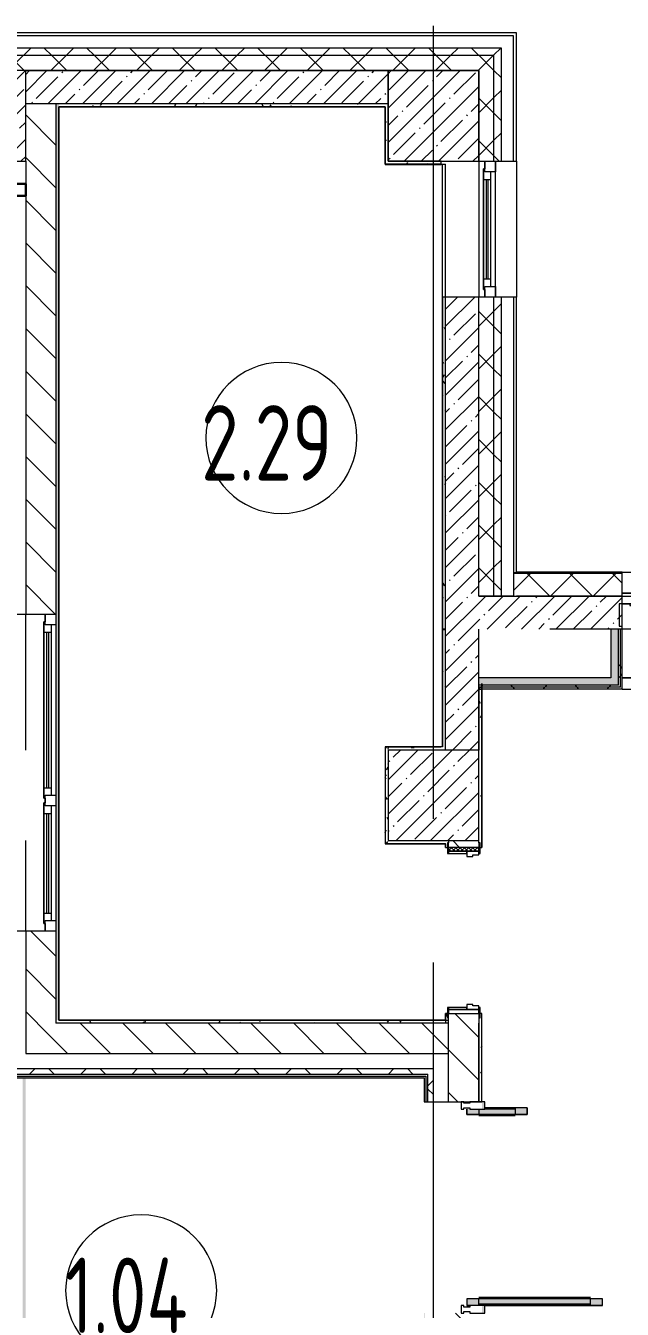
# Model space of a CAD drawing. Header units: millimetres. Extents: x -625 to 415037, y -3642 to 102118.
# Drawn here: x 179382 to 183332, y 18894 to 27397 of the extents above; entities that cross this region are included whole.
import ezdxf

# ---------------------------------------------------------------- set-up
doc = ezdxf.new("R2010")
doc.units = ezdxf.units.MM
doc.linetypes.add('Осевая', pattern=[6350, 1270, -952.5, 3175, -952.5])
for name, color, linetype, lineweight in [('A-AREA-IDEN', 7, 'Continuous', 9), ('A-DETL-GENF', 7, 'Continuous', 9), ('A-DOOR-FRAM-2', 7, 'Continuous', 5), ('A-GLAZ', 7, 'Continuous', 9), ('A-GLAZ-1', 7, 'Continuous', 5), ('A-GLAZ-CWMG', 7, 'Continuous', 9), ('A-GLAZ-CWMG-1', 7, 'Continuous', 20), ('A-WALL', 7, 'Continuous', 5), ('A-WALL-2', 7, 'Continuous', 30), ('I-WALL', 7, 'Continuous', 5), ('S-COLS', 7, 'Continuous', 9), ('S-COLS-1', 7, 'Continuous', 5), ('Оси', 7, 'Continuous', 9), ('Оси-2', 7, 'Осевая', 9)]:
    doc.layers.add(name, color=color, linetype=linetype, lineweight=lineweight)
for name, color, linetype, lineweight, true_color, transparency in [('A-AREA-PATT-1', 7, 'Continuous', 5, 0xa5bae0, 1), ('A-AREA-PATT-2', 7, 'Continuous', 5, 0xcde0ef, 1), ('A-FLOR-PATT-1', 7, 'Continuous', 9, 0xeef6ff, 0.5)]:
    doc.layers.add(name, color=color, linetype=linetype, lineweight=lineweight, true_color=true_color, transparency=transparency)
for name, color, linetype, lineweight, true_color in [('A-DOOR-1', 7, 'Continuous', 5, 0xc0c0c0), ('A-DOOR-FRAM-1', 7, 'Continuous', 5, 0xc0c0c0), ('A-WALL-1', 9, 'Continuous', 5, 0x808080), ('A-WALL-FNSH-1', 9, 'Continuous', 5, 0x808080)]:
    doc.layers.add(name, color=color, linetype=linetype, lineweight=lineweight, true_color=true_color)
doc.layers.get('A-DOOR-1').off()
doc.styles.add('СПДС', font='ГОСТ тип А.ttf', dxfattribs={"width": 0.9})
pattern_1 = [(45, (148772.12, -0.94), (-141.42136, 141.42136), []), (135, (148772.12, -0.94), (-141.42136, -141.42136), [])]
pattern_2 = [(45, (148772.12, -0.94), (-114.04925, 114.04925), []), (45, (148886.17, -0.94), (-114.04925, 114.04925), [201.612, -40.322, 6.706, -33.617])]
pattern_3 = [(135, (148772.12, -0.94), (-141.4214, -141.4214), [])]
pattern_4 = [(0, (148772.123, -0.94), (243.84, 60.96), [20.117, -162.763, 20.117, -162.763, -975.36]), (0, (148772.123, -0.94), (243.84, 60.96), [-365.76, 20.117, -345.643, 20.117, -162.763, -426.72]), (0, (148772.123, -0.94), (243.84, 60.96), [-914.4, 20.117, -101.803, 20.117, -284.683]), (120, (148863.563, 29.54), (-174.71291, 180.691634), [20.117, -162.763, 20.117, -162.763, -975.36]), (120, (148863.563, 29.54), (-174.71291, 180.691634), [-365.76, 20.117, -345.643, 20.117, -162.763, -426.72]), (120, (148863.563, 29.54), (-174.71291, 180.691634), [-914.4, 20.117, -101.803, 20.117, -284.683]), (240, (148894.043, 151.46), (-69.12709, -241.651634), [20.117, -162.763, 20.117, -162.763, -975.36]), (240, (148894.043, 151.46), (-69.12709, -241.651634), [-365.76, 20.117, -345.643, 20.117, -162.763, -426.72]), (240, (148894.043, 151.46), (-69.12709, -241.651634), [-914.4, 20.117, -101.803, 20.117, -284.683])]
pattern_5 = [(135, (148772.12, -0.94), (-169.7056, -169.7056), []), (225, (148772.12, -0.94), (169.7056, -169.7056), [])]
pattern_6 = [(45, (148772.12, -0.94), (-212.132, 212.132), []), (135, (148772.12, -0.94), (-212.132, -212.132), [])]

# ---------------------------------------------------------------- blocks, each defined once
blk = doc.blocks.new('BSC_Колонна _Прямоугольная - 600х600-V331-Объем проектирования 2 этажа')
at = {"layer": 'S-COLS-1'}
h = blk.add_hatch(dxfattribs=at)
h.set_pattern_fill('FP_80', color=256, style=0, pattern_type=2)
h.set_pattern_definition([(45, (-30310, -26800), (-114.04925, 114.04925), []), (45, (-30195.95, -26800), (-114.04925, 114.04925), [201.613, -40.323, 6.706, -33.617])])
h.paths.add_polyline_path([(156.9, -300), (300, -300), (300, 300), (-300, 300), (-300, -300), (150, -300)])
for p, q in [((300, 300), (-300, 300)), ((-300, 300), (-300, -300)), ((300, -300), (300, 300)), ((-300, -300), (300, -300))]:
    blk.add_line(p, q, dxfattribs=at)
blk = doc.blocks.new('120_Окно_СКБ_2Ст - 120_Окно_СКБ_2Ст 3100х2500 _мал_створка слева_ 2-V362-Объем проектирования 2 этажа')
at = {"layer": 'A-GLAZ'}
for p, q in [((-1550, -127), (-1550, -57)), ((-1550, -57), (-1480, -57)), ((-1480, -57), (-1480, -127)), ((650, -127), (650, -57)), ((650, -57), (720, -57)), ((720, -57), (720, -127)), ((1480, -127), (1480, -57)), ((1480, -57), (1550, -57)), ((1550, -57), (1550, -127)), ((-1480, -127), (-1550, -127)), ((-1480, -127), (-1500, -127)), ((-1500, -127), (-1500, -137)), ((-1500, -137), (670, -137)), ((670, -137), (-1500, -137)), ((650, -87), (-1480, -87)), ((-1480, -87), (-1480, -127)), ((-1430, -137), (-1430, -87)), ((600, -137), (600, -87)), ((650, -127), (650, -87)), ((720, -127), (650, -127)), ((670, -127), (650, -127)), ((670, -137), (670, -127)), ((720, -127), (700, -127)), ((700, -127), (700, -137)), ((700, -137), (1500, -137)), ((1500, -137), (700, -137)), ((1480, -87), (720, -87)), ((720, -87), (720, -127)), ((770, -137), (770, -87)), ((1430, -137), (1430, -87)), ((1480, -127), (1480, -87)), ((1550, -127), (1480, -127)), ((1500, -127), (1480, -127)), ((1500, -137), (1500, -127))]:
    blk.add_line(p, q, dxfattribs=at)
at = {"layer": 'A-GLAZ-1'}
for p, q in [((1550, -57), (-1550, -57)), ((-1549.8, -127), (-1500, -127)), ((-1430, -107), (600, -107)), ((600, -117), (-1430, -117)), ((670, -127), (700, -127)), ((770, -107), (1430, -107)), ((1430, -117), (770, -117)), ((1500, -127), (1530, -127))]:
    blk.add_line(p, q, dxfattribs=at)
blk = doc.blocks.new('120_Окно_СКБ_1Ст - 120_Окно_СКБ_1Ст 900х2500_h_-V363-Объем проектирования 2 этажа')
at = {"layer": 'A-GLAZ'}
for p, q in [((-450, -75), (-450, -5)), ((-450, -5), (-380, -5)), ((-380, -75), (-450, -75)), ((-380, -75), (-400, -75)), ((-400, -75), (-400, -85)), ((-400, -85), (400, -85)), ((400, -85), (-400, -85)), ((-380, -5), (-380, -75)), ((380, -35), (-380, -35)), ((-380, -35), (-380, -75)), ((-330, -85), (-330, -35)), ((330, -85), (330, -35)), ((380, -75), (380, -5)), ((380, -5), (450, -5)), ((380, -75), (380, -35)), ((450, -75), (380, -75)), ((400, -75), (380, -75)), ((400, -85), (400, -75)), ((450, -5), (450, -75))]:
    blk.add_line(p, q, dxfattribs=at)
at = {"layer": 'A-GLAZ-1'}
for p, q in [((450, -5), (-450, -5)), ((-450, -75), (-400, -75)), ((-330, -55), (330, -55)), ((330, -65), (-330, -65)), ((400, -75), (450, -75))]:
    blk.add_line(p, q, dxfattribs=at)
blk = doc.blocks.new('120_Окно_СКБ_2Ст - 120_Окно_СКБ_2Ст 2100х1800 _мал створка справа_-24235684-Объем проектирования 2 этажа')
at = {"layer": 'A-GLAZ'}
for p, q in [((-1050, 30), (-1050, 100)), ((-1050, 100), (-980, 100)), ((-980, 100), (-980, 30)), ((150, 30), (150, 100)), ((150, 100), (220, 100)), ((220, 100), (220, 30)), ((980, 30), (980, 100)), ((980, 100), (1050, 100)), ((1050, 100), (1050, 30)), ((-980, 30), (-1050, 30)), ((-980, 30), (-1000, 30)), ((-1000, 30), (-1000, 20)), ((-1000, 20), (170, 20)), ((170, 20), (-1000, 20)), ((150, 70), (-980, 70)), ((-980, 70), (-980, 30)), ((-930, 20), (-930, 70)), ((100, 20), (100, 70)), ((150, 30), (150, 70)), ((220, 30), (150, 30)), ((170, 30), (150, 30)), ((170, 20), (170, 30)), ((220, 30), (200, 30)), ((200, 30), (200, 20)), ((200, 20), (1000, 20)), ((1000, 20), (200, 20)), ((980, 70), (220, 70)), ((220, 70), (220, 30)), ((270, 20), (270, 70)), ((930, 20), (930, 70)), ((980, 30), (980, 70)), ((1050, 30), (980, 30)), ((1000, 30), (980, 30)), ((1000, 20), (1000, 30))]:
    blk.add_line(p, q, dxfattribs=at)
at = {"layer": 'A-GLAZ-1'}
for p, q in [((-1050, 30), (-1000, 30)), ((-930, 50), (100, 50)), ((100, 40), (-930, 40)), ((170, 30), (200, 30)), ((270, 50), (930, 50)), ((930, 40), (270, 40)), ((1000, 30), (1050, 30))]:
    blk.add_line(p, q, dxfattribs=at)
blk = doc.blocks.new('BSC_Колонна _Прямоугольная - 600х600-V373-Объем проектирования 2 этажа')
at = {"layer": 'S-COLS-1'}
h = blk.add_hatch(dxfattribs=at)
h.set_pattern_fill('FP_125', color=256, style=0, pattern_type=2)
h.set_pattern_definition([(45, (-33310, -22300), (-114.04925, 114.04925), []), (45, (-33195.95, -22300), (-114.04925, 114.04925), [201.613, -40.323, 6.706, -33.617])])
h.paths.add_polyline_path([(100, -300), (300, -300), (300, 300), (-300, 300), (-300, -300)])
for p, q in [((300, 300), (-300, 300)), ((-300, 300), (-300, -300)), ((300, -300), (300, 300)), ((-300, -300), (300, -300))]:
    blk.add_line(p, q, dxfattribs=at)
blk = doc.blocks.new('110_Дверь_СКБ_1Ст_Внутренняя1 - Д-4б _огнестойкая EI 30_-32701367-Объем проектирования 2 этажа')
at = {"layer": 'A-DOOR-FRAM-2'}
h = blk.add_hatch(dxfattribs=at)
h.set_pattern_fill('FP_76', color=256, style=0, pattern_type=2)
h.set_pattern_definition([(45, (-371.384, 164.685), (-14.1421, 14.1421), []), (135, (-371.384, 164.685), (-14.1421, -14.1421), [])])
h.paths.add_polyline_path([(-512.5, -35.3), (-512.5, 100), (-537.5, 100), (-537.5, -100), (-512.5, -100)])
at = {"layer": 'A-DOOR-FRAM-1'}
for p, q in [((-497.5, 108), (-567.5, 108)), ((-567.5, 108), (-567.5, 100)), ((-567.5, 100), (-497.5, 100)), ((-512.5, 100), (-537.5, 100)), ((-537.5, 100), (-537.5, -100)), ((-487.5, 100), (-512.5, 100)), ((-512.5, 100), (-512.5, 20)), ((-512.5, -100), (-512.5, 100)), ((-497.5, 100), (-512.5, 100)), ((-512.5, 100), (-512.5, 99)), ((-512.5, 99), (-497.5, 99)), ((-497.5, 100), (-497.5, 108)), ((-497.5, 99), (-497.5, 100)), ((-487.5, 60), (-487.5, 100)), ((512.5, 100), (512.5, 60)), ((537.5, 100), (512.5, 100)), ((592.5, 108), (522.5, 108)), ((522.5, 108), (522.5, 100)), ((537.5, 100), (522.5, 100)), ((522.5, 100), (522.5, 99)), ((522.5, 100), (592.5, 100)), ((522.5, 99), (537.5, 99)), ((537.5, 20), (537.5, 100)), ((562.5, 100), (537.5, 100)), ((537.5, 100), (537.5, -100)), ((537.5, 99), (537.5, 100)), ((562.5, -100), (562.5, 100)), ((592.5, 100), (592.5, 108)), ((-512.5, 20), (-477.5, 20)), ((-497.5, 20), (-512.5, 20)), ((-512.5, 20), (-512.5, -100)), ((-497.5, -100), (-497.5, 20)), ((-477.5, 60), (-487.5, 60)), ((-477.5, 20), (-477.5, 60)), ((512.5, 60), (502.5, 60)), ((502.5, 60), (502.5, 20)), ((502.5, 20), (537.5, 20)), ((537.5, 20), (522.5, 20)), ((522.5, 20), (522.5, -100)), ((537.5, -100), (537.5, 20)), ((-497.5, -100), (-567.5, -100)), ((-567.5, -100), (-567.5, -108)), ((-567.5, -108), (-497.5, -108)), ((-537.5, -100), (-512.5, -100)), ((-512.5, -100), (-497.5, -100)), ((-497.5, -108), (-497.5, -100)), ((522.5, -100), (537.5, -100)), ((592.5, -100), (522.5, -100)), ((522.5, -100), (522.5, -108)), ((522.5, -108), (592.5, -108)), ((537.5, -100), (562.5, -100)), ((592.5, -108), (592.5, -100))]:
    blk.add_line(p, q, dxfattribs=at)
blk = doc.blocks.new('Прямоугольный импост - Импост структурный с накладкой - 160мм Темный-V505-Объем проектирования 2 этажа')
at = {"layer": 'A-GLAZ-CWMG-1'}
for p, q in [((-50, 40), (-50, 140)), ((-50, 140), (0, 140)), ((0, 140), (0, 40)), ((-40, 40), (-50, 40)), ((-50, -17), (-50, 0)), ((-50, 0), (-40, 0)), ((-40, 0), (-40, 40)), ((-10, 40), (-10, 0)), ((0, 40), (-10, 40)), ((-10, 0), (0, 0)), ((0, 0), (0, -17)), ((0, -17), (-50, -17))]:
    blk.add_line(p, q, dxfattribs=at)
blk = doc.blocks.new('Дверь_Витражная_остекление_ - Д-39_л_ Актовый-V506-Объем проектирования 2 этажа')
at = {"layer": 'A-DETL-GENF'}
for p, q in [((650, 920), (605, 920)), ((605, 920), (605, 20)), ((650, 920), (605, 920)), ((605, 920), (605, 20)), ((650, 920), (650, 140)), ((650, 140), (650, 920)), ((596, 840), (596, 100)), ((650, 840), (605, 840)), ((640, 840), (640, 100)), ((-660, 420), (-615, 420)), ((-660, 420), (-660, 140)), ((-615, 420), (-660, 420)), ((-660, 420), (-660, 140)), ((-615, 420), (-615, 20)), ((-615, 20), (-615, 420)), ((-660, 340), (-615, 340)), ((-650, 340), (-650, 140)), ((-606, 340), (-606, 100)), ((-650, 100), (-615, 100)), ((650, 100), (605, 100)), ((-615, 20), (-650, 20)), ((-650, 20), (-615, 20)), ((605, 20), (650, 20)), ((605, 20), (650, 20)), ((650, 40), (650, 20)), ((650, 20), (650, 40))]:
    blk.add_line(p, q, dxfattribs=at)
blk = doc.blocks.new('Прямоугольный импост - Импост структурный с накладкой - 160мм Темный-V507-Объем проектирования 2 этажа')
at = {"layer": 'A-GLAZ-CWMG-1'}
for p, q in [((0, 140), (-50, 140)), ((-50, 140), (-50, 40)), ((0, 40), (0, 140)), ((-50, 40), (-40, 40)), ((-40, 0), (-50, 0)), ((-50, 0), (-50, -17)), ((-40, 40), (-40, 0)), ((-10, 0), (-10, 40)), ((-10, 40), (0, 40)), ((0, 0), (-10, 0)), ((0, -17), (0, 0)), ((-50, -17), (0, -17))]:
    blk.add_line(p, q, dxfattribs=at)
blk = doc.blocks.new('Стены наклон_ амфитеатр1 - Стены наклон_ амфитеатр-33007412-Объем проектирования 2 этажа')
at = {"layer": 'A-WALL-2'}
for p, q in [((30610, 26351.1), (21879, 26351.1)), ((30610, 26270.4), (30610, 26351.1)), ((21879, 26270.4), (30610, 26270.4))]:
    blk.add_line(p, q, dxfattribs=at)
blk = doc.blocks.new('Зашивка приборов отопления22 - Зашивка приборов отопления-33321747-Объем проектирования 2 этажа')
at = {"layer": 'A-WALL'}
for p, q in [((37267.8, 26888.4), (34187.8, 26888.4)), ((34187.8, 26567.4), (37267.8, 26567.4)), ((37267.8, 26567.4), (34187.8, 26567.4)), ((34187.8, 26492.4), (37267.8, 26492.4))]:
    blk.add_line(p, q, dxfattribs=at)
blk = doc.blocks.new('Марка_Помещения - Номер-25198446-Объем проектирования 2 этажа')
at = {"layer": 'A-AREA-IDEN'}
for start, end in [(360, 180), (180, 360)]:
    blk.add_arc((0, 0), 2.5, start, end, dxfattribs=at)

msp = doc.modelspace()

# ---------------------------------------------------------------- hatches: boundary and pattern name
at = {"layer": 'A-AREA-PATT-1'}
h = msp.add_hatch(color=256, dxfattribs=at)
h.paths.add_polyline_path([(181756.6, 14004.6), (181756.6, 18474.6), (182026.6, 18474.6), (182026.6, 18869.1), (182021.1, 18869.1), (182021.1, 18480.1), (181751.1, 18478.1), (181751.1, 14010.1), (181472.1, 14010.1), (181472.1, 14004.6), (181754.2, 14004.6)])
h.paths.add_polyline_path([(179942.6, 14004.6), (180072.1, 14004.6), (180072.1, 14010.1), (179813.1, 14010.1), (179813.1, 15429.9), (179382.1, 15429.9), (179382.1, 17849.1), (179362.1, 17849.1), (179362.1, 15429.9), (177332.1, 15429.9), (177332.1, 15379.7), (179782.1, 15379.7), (179782.1, 15354.6), (179807.6, 15354.5), (179807.6, 14004.6), (179813.1, 14004.6)])
h.paths.add_polyline_path([(179362.1, 18449.1), (179382.1, 18449.1), (179382.1, 20428.1), (182021.1, 20428.1), (182021.1, 20269.1), (182026.6, 20269.1), (182026.6, 20433.6), (179226.6, 20433.6), (179226.6, 21999.1), (179221.1, 21999.1), (179221.1, 20428.1), (179362.1, 20428.1), (179362.1, 18474.6)])
h.paths.add_polyline_path([(179226.6, 22599.1), (179226.6, 26344.6), (177332.1, 26344.6), (177332.1, 26269.4), (179221.1, 26269.4), (179221.1, 22599.1)])
at = {"layer": 'A-AREA-PATT-2'}
h = msp.add_hatch(color=256, dxfattribs=at)
h.paths.add_polyline_path([(187288.1, 7919.6), (187291.6, 7920.1), (187289.5, 7930.1), (187281.6, 7930.1), (187281.6, 7919.6)])
h.paths.add_polyline_path([(169022.1, 7919.6), (169022.1, 8529.5), (168992.1, 8529.5), (168992.1, 7919.6), (169017.1, 7919.6)])
h.paths.add_polyline_path([(187291.1, 7989.1), (187291.6, 7990.2), (187291.6, 8079.1), (187288.1, 8079.1), (187288.1, 8029.1), (187291.1, 8029.1), (187291.1, 7999.1)])
h.paths.add_polyline_path([(187288.1, 10064.1), (187291.6, 10064.1), (187291.1, 10114.1), (187288.1, 10114.1)])
h.paths.add_polyline_path([(169022.1, 10274.5), (169022.1, 10879.1), (169002.6, 10877.1), (169002.6, 10274.5)])
h.paths.add_polyline_path([(187266.6, 10668.1), (187286.6, 10668.1), (187286.6, 10678.6), (187266.6, 10678.6)])
h.paths.add_polyline_path([(181432.1, 13739.1), (181472.1, 13739.1), (181470.2, 13758.6), (181422.1, 13758.6), (181422.1, 13739.1)])
h.paths.add_polyline_path([(180072.1, 13739.1), (180122.1, 13739.1), (180120.2, 13758.6), (180072.1, 13758.6)])
h.paths.add_polyline_path([(182422.1, 18869.1), (182422.1, 18919.1), (182402.6, 18917.1), (182402.6, 18869.1)])
h.paths.add_polyline_path([(182402.6, 20219.1), (182422.1, 20219.1), (182422.1, 20269.1), (182402.6, 20267.1), (182402.6, 20221)])
at = {"layer": 'A-FLOR-PATT-1'}
h = msp.add_hatch(color=256, dxfattribs=at)
h.paths.add_polyline_path([(162402, 7899.1), (162442, 7899.1), (162442, 8729.1), (162402, 8729.1), (162402, 7902.8)])
h.paths.add_polyline_path([(173072.1, 7899.1), (173072.1, 8229.1), (173032.1, 8229.1), (173032.1, 7899.1)])
h.paths.add_polyline_path([(163662, 7899.1), (163702, 7899.1), (163702, 8229.1), (163662, 8229.1), (163662, 7919.1)])
h.paths.add_polyline_path([(171772.1, 7899.1), (171812.1, 7899.1), (171812.1, 8729.1), (171772.1, 8729.1), (171772.1, 7919.1)])
h.paths.add_polyline_path([(154167.1, 7914.1), (154167.1, 8314.1), (154127.1, 8314.1), (154127.1, 7914.1)])
h.paths.add_polyline_path([(152912.1, 7914.1), (152912.1, 8809.1), (152872.1, 8809.1), (152872.1, 7914.1), (152902.1, 7914.1)])
h.paths.add_polyline_path([(187288.1, 8029.1), (187288.1, 8074.1), (186295.6, 8074.1), (186295.6, 8029.1), (187286.6, 8029.1)])
h.paths.add_polyline_path([(168782.1, 8519.5), (168862.1, 8519.5), (168862.1, 8564.5), (168022.1, 8564.5), (168022.1, 8519.5), (168398, 8519.5)])
h.paths.add_polyline_path([(186895.7, 10019.1), (187288.1, 10019.1), (187288.1, 10064.1), (186295.6, 10064.1), (186295.6, 10019.1), (186762.1, 10019.1)])
h.paths.add_polyline_path([(168037.1, 10189.5), (168862.1, 10189.5), (168862.1, 10234.5), (168037.1, 10234.5)])
h.paths.add_polyline_path([(180167.1, 12959.1), (180167.1, 13779.1), (180122.1, 13779.1), (180122.1, 12959.1)])
h.paths.add_polyline_path([(181432.1, 13459.1), (181432.1, 13739.1), (181422.1, 13739.1), (181422.1, 13779.1), (181387.1, 13779.1), (181387.1, 13459.1), (181422.1, 13459.1)])
h.paths.add_polyline_path([(182804.8, 18919.1), (183202.1, 18919.1), (183202.1, 18964.1), (182382.1, 18964.1), (182382.1, 18919.1), (182422.1, 18919.1)])
h.paths.add_polyline_path([(182570.3, 20184.1), (182702.1, 20184.1), (182702.1, 20229.1), (182422.1, 20229.1), (182422.1, 20219.1), (182382.1, 20219.1), (182382.1, 20184.1), (182435.2, 20184.1)])
h = msp.add_hatch(color=256, dxfattribs=at)
h.paths.add_polyline_path([(181387.1, 13779.1), (181422.1, 13779.1), (181422.1, 13839.1), (181432.1, 13839.1), (181432.1, 13859.1), (181387.1, 13859.1)])
h.paths.add_polyline_path([(180122.1, 13779.1), (180167.1, 13779.1), (180167.1, 13859.1), (180122.1, 13859.1), (180122.1, 13786.9)])
h.paths.add_polyline_path([(182382.1, 18919.1), (182382.1, 18964.1), (182302.1, 18964.1), (182302.1, 18919.1), (182349.3, 18919.1)])
h.paths.add_polyline_path([(182382.1, 20184.1), (182382.1, 20219.1), (182322.1, 20219.1), (182322.1, 20229.1), (182302.1, 20229.1), (182302.1, 20184.1), (182322.1, 20184.1)])
at = {"layer": 'A-WALL'}
h = msp.add_hatch(dxfattribs=at)
h.set_pattern_fill('FP_24', color=256, style=0, pattern_type=2)
h.set_pattern_definition(pattern_1)
h.paths.add_polyline_path([(168382.4, 27199.1), (182482.1, 27199.8), (182482.1, 27249.1), (168382.4, 27249.1)])
h.paths.add_polyline_path([(164807.4, 27199.1), (165682.4, 27199.1), (165682.4, 27249.1), (164782.4, 27249.1), (164782.4, 27199.1)])
h.paths.add_polyline_path([(162682.4, 27199.1), (163882.4, 27199.1), (163882.4, 27249.1), (162461.1, 27249.1), (162461.1, 27199.1), (162616.2, 27199.1)])
h.paths.add_polyline_path([(166582.4, 27199.1), (167482.4, 27199.1), (167482.4, 27249.1), (166582.4, 27249.1)])
h = msp.add_hatch(dxfattribs=at)
h.set_pattern_fill('FP_24', color=256, style=0, pattern_type=2)
h.set_pattern_definition(pattern_1)
h.paths.add_polyline_path([(182482.1, 23619.1), (182532.1, 23619.1), (182532.1, 25599.1), (182482.1, 25599.1), (182482.1, 23666.2)])
h.paths.add_polyline_path([(182492.1, 26499.1), (182532.1, 26499.1), (182532.1, 27249.1), (182482.1, 27249.1), (182482.1, 26499.1)])
h = msp.add_hatch(dxfattribs=at)
h.set_pattern_fill('FP_24', color=256, style=0, pattern_type=2)
h.set_pattern_definition(pattern_1)
h.paths.add_polyline_path([(177882.1, 27099.1), (182382.1, 27099.1), (182382.1, 27199.1), (168382.4, 27199.1), (168382.4, 27099.1), (177070.8, 27099.1)])
h.paths.add_polyline_path([(166582.4, 27099.1), (167482.4, 27099.1), (167482.4, 27199.1), (166582.4, 27199.1)])
h.paths.add_polyline_path([(164782.4, 27099.1), (165682.4, 27099.1), (165682.4, 27199.1), (164782.4, 27199.1)])
h.paths.add_polyline_path([(163882.4, 27099.1), (163882.4, 27199.1), (162461.1, 27199.1), (162461.1, 27099.1), (163532.1, 27099.1)])
h = msp.add_hatch(dxfattribs=at)
h.set_pattern_fill('FP_24', color=256, style=0, pattern_type=2)
h.set_pattern_definition(pattern_1)
h.paths.add_polyline_path([(182382.1, 23619.1), (182482.1, 23619.1), (182482.1, 25599.1), (182382.1, 25599.1), (182382.1, 23668.5)])
h.paths.add_polyline_path([(182482.1, 26499.1), (182482.1, 27199.1), (182382.1, 27199.1), (182382.1, 26499.1)])
h = msp.add_hatch(dxfattribs=at)
h.set_pattern_fill('FP_24', color=256, style=0, pattern_type=2)
h.set_pattern_definition(pattern_1)
h.paths.add_polyline_path([(190932.1, 23619.1), (190932.1, 23769.1), (190490.1, 23769.1), (190490.1, 23619.1), (190832.1, 23619.1)])
h.paths.add_polyline_path([(182612.1, 23619.1), (183332.1, 23619.1), (183332.1, 23769.1), (182612.1, 23769.1), (182612.1, 23625.3)])
h.paths.add_polyline_path([(186432.1, 23619.1), (188574.1, 23619.1), (188574.1, 23769.1), (186432.1, 23769.1), (186432.1, 23637.1)])
at = {"layer": 'I-WALL'}
h = msp.add_hatch(dxfattribs=at)
h.set_pattern_fill('FP_1', color=256, style=0, pattern_type=2)
h.set_pattern_definition(pattern_2)
h.paths.add_polyline_path([(181407.3, 26879.1), (181782.1, 26879.1), (181782.1, 27099.1), (179382.1, 27099.1), (179382.1, 26879.1), (179961.8, 26879.1)])
h.paths.add_polyline_path([(171289, 26879.1), (174582.1, 26879.1), (174582.1, 27099.1), (171282.1, 27099.1), (171282.1, 26879.1)])
h.paths.add_polyline_path([(175182.1, 26879.1), (178782.1, 26879.1), (178782.1, 27099.1), (175182.1, 27099.1), (175182.1, 26993.1)])
h = msp.add_hatch(dxfattribs=at)
h.set_pattern_fill('FP_23', color=256, style=0, pattern_type=2)
h.set_pattern_definition(pattern_3)
h.paths.add_polyline_path([(179382.1, 20789.1), (179582.1, 20789.1), (179582.1, 21399.1), (179382.1, 21399.1), (179382.1, 21104.6)])
h.paths.add_polyline_path([(179582.1, 23499.1), (179582.1, 26879.1), (179382.1, 26879.1), (179382.1, 23499.1)])
h = msp.add_hatch(dxfattribs=at)
h.set_pattern_fill('FP_191', color=256, style=0, pattern_type=2)
h.set_pattern_definition(pattern_4)
h.paths.add_polyline_path([(179582.1, 20809.1), (179602.1, 20811.1), (179602.1, 26879.1), (179582.1, 26879.1), (179582.1, 20810.1)])
h = msp.add_hatch(dxfattribs=at)
h.set_pattern_fill('FP_191', color=256, style=0, pattern_type=2)
h.set_pattern_definition(pattern_4)
h.paths.add_polyline_path([(181762.1, 26859.1), (181782.1, 26859.1), (181782.1, 26879.1), (179602.2, 26877.7), (179603.1, 26859.1), (181407.3, 26859.1)])
h = msp.add_hatch(dxfattribs=at)
h.set_pattern_fill('FP_191', color=256, style=0, pattern_type=2)
h.set_pattern_definition(pattern_4)
h.paths.add_polyline_path([(181768.6, 26479.1), (181782.1, 26479.1), (181782.1, 26859.1), (181762.1, 26858.1), (181762.1, 26479.1)])
h = msp.add_hatch(dxfattribs=at)
h.set_pattern_fill('FP_191', color=256, style=0, pattern_type=2)
h.set_pattern_definition(pattern_4)
h.paths.add_polyline_path([(182132.1, 26479.1), (182130, 26499.1), (181782.1, 26499.1), (181782.1, 26479.1), (182130, 26479.1)])
h = msp.add_hatch(dxfattribs=at)
h.set_pattern_fill('FP_191', color=256, style=0, pattern_type=2)
h.set_pattern_definition(pattern_4)
h.paths.add_polyline_path([(182162.1, 22619.1), (182162.1, 25599.1), (182142.1, 25599.1), (182142.1, 22619.1)])
h = msp.add_hatch(dxfattribs=at)
h.set_pattern_fill('FP_1', color=256, style=0, pattern_type=2)
h.set_pattern_definition(pattern_2)
h.paths.add_polyline_path([(182182.1, 22599.1), (182382.1, 22599.1), (182382.1, 25599.1), (182162.1, 25599.1), (182162.1, 22599.1)])
h = msp.add_hatch(dxfattribs=at)
h.set_pattern_fill('FP_1', color=256, style=0, pattern_type=2)
h.set_pattern_definition(pattern_2)
h.paths.add_polyline_path([(183332.1, 23399.1), (183332.1, 23619.1), (182382.1, 23619.1), (182382.1, 23399.1), (182852.7, 23399.1)])
h.paths.add_polyline_path([(187262.1, 23399.1), (187262.1, 23619.1), (186432.1, 23619.1), (186432.1, 23399.1), (187189.1, 23399.1)])
for points in [[(183304.7, 23078.1), (183307.1, 23078.1), (183307.1, 23399.1), (183257.1, 23399.1), (183257.1, 23078.1)], [(182891, 23028.1), (183307.1, 23028.1), (183307.1, 23078.1), (182382.1, 23078.1), (182382.1, 23028.1), (182852.7, 23028.1)]]:
    msp.add_hatch(color=256, dxfattribs=at).paths.add_polyline_path(points)
h = msp.add_hatch(dxfattribs=at)
h.set_pattern_fill('FP_192', color=256, style=0, pattern_type=2)
h.set_pattern_definition(pattern_6)
h.paths.add_polyline_path([(183319.6, 23028.1), (183319.6, 23399.1), (183307.1, 23399.1), (183307.1, 23028.1)])
h = msp.add_hatch(dxfattribs=at)
h.set_pattern_fill('FP_192', color=256, style=0, pattern_type=2)
h.set_pattern_definition(pattern_6)
h.paths.add_polyline_path([(183319.6, 23015.6), (183332.1, 23015.6), (183332.1, 23399.1), (183319.6, 23399.1), (183319.6, 23028.1)])
h = msp.add_hatch(dxfattribs=at)
h.set_pattern_fill('FP_192', color=256, style=0, pattern_type=2)
h.set_pattern_definition(pattern_6)
h.paths.add_polyline_path([(182914.9, 23015.6), (183319.6, 23015.6), (183319.6, 23028.1), (182382.1, 23028.1), (182382.1, 23015.6), (182852.7, 23015.6)])
h = msp.add_hatch(dxfattribs=at)
h.set_pattern_fill('FP_192', color=256, style=0, pattern_type=2)
h.set_pattern_definition(pattern_6)
h.paths.add_polyline_path([(182382.1, 23003.1), (183332.1, 23003.1), (183332.1, 23015.6), (182382.1, 23015.6)])
h = msp.add_hatch(dxfattribs=at)
h.set_pattern_fill('FP_191', color=256, style=0, pattern_type=2)
h.set_pattern_definition(pattern_4)
h.paths.add_polyline_path([(182382.1, 17849.1), (182402.1, 17849.1), (182392.1, 17859.1)])
h.paths.add_polyline_path([(182382.1, 17849.1), (182402.1, 17871.1), (182402.1, 18869.1), (182382.1, 18869.1), (182382.1, 17869.1)])
h.paths.add_polyline_path([(182382.1, 20269.1), (182402.1, 20269.1), (182402.1, 20854.1), (182390.1, 20854.1), (182390.1, 20824.1), (182382.1, 20824.1), (182382.1, 20369.1)])
h.paths.add_polyline_path([(182390.1, 21954.1), (182402.1, 21954.1), (182402.1, 23003.1), (182382.1, 23002.1), (182382.1, 21984.1), (182390.1, 21984.1)])
h = msp.add_hatch(dxfattribs=at)
h.set_pattern_fill('FP_191', color=256, style=0, pattern_type=2)
h.set_pattern_definition(pattern_4)
h.paths.add_polyline_path([(181782.1, 21999.1), (181782.1, 22619.1), (181762.1, 22619.1), (181762.1, 21999.1)])
h = msp.add_hatch(dxfattribs=at)
h.set_pattern_fill('FP_191', color=256, style=0, pattern_type=2)
h.set_pattern_definition(pattern_4)
h.paths.add_polyline_path([(182162.1, 22599.1), (182162.1, 22619.1), (182142.1, 22619.1), (182154.8, 22606.3)])
h.paths.add_polyline_path([(182162.1, 22599.1), (182141.1, 22619.1), (181782.1, 22619.1), (181782.1, 22599.1), (182150.7, 22599.1)])
h = msp.add_hatch(dxfattribs=at)
h.set_pattern_fill('FP_191', color=256, style=0, pattern_type=2)
h.set_pattern_definition(pattern_4)
h.paths.add_polyline_path([(181792, 21979.1), (182162.1, 21979.1), (182162.1, 21999.1), (181762.1, 21999.1), (181762.1, 21979.1), (181782.1, 21979.1)])
h = msp.add_hatch(dxfattribs=at)
h.set_pattern_fill('FP_191', color=256, style=0, pattern_type=2)
h.set_pattern_definition(pattern_4)
h.paths.add_polyline_path([(182182.1, 20789.1), (182172.1, 20799.1), (182182.1, 20809.1), (182182.1, 20824.1), (182174.1, 20824.1), (182174.1, 20854.1), (182162.1, 20854.1), (182162.1, 20808.1), (182171.9, 20798.8)])
h.paths.add_polyline_path([(182162.1, 21954.1), (182174.1, 21954.1), (182174.1, 21984.1), (182182.1, 21984.1), (182182.1, 21999.1), (182162.1, 21978.1)])
h.paths.add_polyline_path([(182162.1, 21979.1), (182182.1, 21999.1), (182162.1, 21999.1)])
h = msp.add_hatch(dxfattribs=at)
h.set_pattern_fill('FP_23', color=256, style=0, pattern_type=2)
h.set_pattern_definition(pattern_3)
h.paths.add_polyline_path([(182182.1, 20789.1), (182382.1, 20789.1), (182382.1, 20854.1), (182182.1, 20854.1), (182182.1, 20809.1)])
h.paths.add_polyline_path([(182350.2, 21954.1), (182382.1, 21954.1), (182382.1, 21999.1), (182182.1, 21999.1), (182182.1, 21954.1), (182242.2, 21954.1)])
h = msp.add_hatch(dxfattribs=at)
h.set_pattern_fill('FP_23', color=256, style=0, pattern_type=2)
h.set_pattern_definition(pattern_3)
h.paths.add_polyline_path([(179382.1, 20589.1), (182182.1, 20589.1), (182182.1, 20789.1), (179382.1, 20787.5), (179382.1, 20591.8)])
h = msp.add_hatch(dxfattribs=at)
h.set_pattern_fill('FP_191', color=256, style=0, pattern_type=2)
h.set_pattern_definition(pattern_4)
h.paths.add_polyline_path([(182162.1, 20789.1), (182182.1, 20789.1), (182160.1, 20809.1), (179582.1, 20809.1), (179582.1, 20789.1), (182130, 20789.1)])
h.paths.add_polyline_path([(182182.1, 20789.1), (182182.1, 20809.1), (182172.1, 20799.1)])
h = msp.add_hatch(dxfattribs=at)
h.set_pattern_fill('FP_23', color=256, style=0, pattern_type=2)
h.set_pattern_definition(pattern_3)
h.paths.add_polyline_path([(182382.1, 18449.1), (182382.1, 18869.1), (182182.1, 18869.1), (182182.1, 18449.1)])
h.paths.add_polyline_path([(182182.1, 20269.1), (182382.1, 20269.1), (182382.1, 20789.1), (182182.1, 20789.1), (182182.1, 20369.1)])
h = msp.add_hatch(dxfattribs=at)
h.set_pattern_fill('FP_196', color=256, style=0, pattern_type=2)
h.set_pattern_definition([(0, (148772.12, -0.94), (812.8, 203.2), [67.056, -542.544, 67.056, -542.544, -3251.2]), (0, (148772.12, -0.94), (812.8, 203.2), [-1219.2, 67.056, -1152.144, 67.056, -542.544, -1422.4]), (0, (148772.12, -0.94), (812.8, 203.2), [-3048, 67.056, -339.344, 67.056, -948.944]), (120, (149076.92, 100.66), (-582.3764, 602.3054), [67.056, -542.544, 67.056, -542.544, -3251.2]), (120, (149076.92, 100.66), (-582.3764, 602.3054), [-1219.2, 67.056, -1152.144, 67.056, -542.544, -1422.4]), (120, (149076.92, 100.66), (-582.3764, 602.3054), [-3048, 67.056, -339.344, 67.056, -948.944]), (240, (149178.52, 507.06), (-230.4236, -805.5054), [67.056, -542.544, 67.056, -542.544, -3251.2]), (240, (149178.52, 507.06), (-230.4236, -805.5054), [-1219.2, 67.056, -1152.144, 67.056, -542.544, -1422.4]), (240, (149178.52, 507.06), (-230.4236, -805.5054), [-3048, 67.056, -339.344, 67.056, -948.944])])
h.paths.add_polyline_path([(181836.2, 20439.1), (182032.1, 20439.1), (182032.1, 20452.1), (179232.1, 20452.1), (179232.1, 20439.1), (181407.3, 20439.1)])
h = msp.add_hatch(dxfattribs=at)
h.set_pattern_fill('FP_197', color=256, style=0, pattern_type=2)
h.set_pattern_definition(pattern_5)
h.paths.add_polyline_path([(182032.1, 20452.1), (182045.1, 20452.9), (182045.1, 20489.1), (179245.1, 20489.1), (179245.1, 20452.1), (181407.3, 20452.1)])
h = msp.add_hatch(dxfattribs=at)
h.set_pattern_fill('FP_197', color=256, style=0, pattern_type=2)
h.set_pattern_definition(pattern_5)
h.paths.add_polyline_path([(182060.1, 18449.1), (182082.1, 18449.1), (182082.1, 18869.1), (182045.1, 18869.1), (182045.1, 18449.1)])
h.paths.add_polyline_path([(182054, 20269.1), (182082.1, 20269.1), (182082.1, 20489.1), (182045.1, 20489.1), (182045.1, 20269.1)])
at = {"layer": 'S-COLS-1'}
h = msp.add_hatch(dxfattribs=at)
h.set_pattern_fill('FP_1', color=256, style=0, pattern_type=2)
h.set_pattern_definition(pattern_2)
h.paths.add_polyline_path([(182162.1, 26499.1), (182382.1, 26499.1), (182382.1, 27099.1), (181782.1, 27099.1), (181782.1, 26499.1), (182130, 26499.1)])

# ---------------------------------------------------------------- linework, layer by layer
at = {"layer": 'A-WALL'}
for p, q in [((182612.1, 27329.1), (168382.4, 27329.1)), ((182612.1, 26499.1), (182612.1, 27329.1)), ((182532.1, 27249.1), (168382.4, 27249.1)), ((182532.1, 26499.1), (182532.1, 27249.1)), ((182482.1, 27199.1), (168382.4, 27199.1)), ((182482.1, 26499.1), (182482.1, 27199.1)), ((181782.1, 27099.1), (179382.1, 27099.1)), ((182382.1, 27099.1), (182382.1, 26499.1)), ((181782.1, 26879.1), (179382.1, 26879.1)), ((179602.1, 20809.1), (179602.1, 26859.1)), ((181762.1, 26859.1), (179602.1, 26859.1)), ((182132.1, 26479.1), (181782.1, 26479.1)), ((182632.1, 26499.1), (182632.1, 25599.1)), ((182382.1, 23619.1), (182382.1, 25599.1)), ((182482.1, 23619.1), (182482.1, 25599.1)), ((182532.1, 23619.1), (182532.1, 25599.1)), ((182612.1, 25599.1), (182612.1, 23619.1)), ((183332.1, 23772.1), (182612.1, 23772.1)), ((183332.1, 23769.1), (182612.1, 23769.1)), ((182632.1, 23777.1), (182632.1, 23772.1)), ((183332.1, 23777.1), (186432.1, 23777.1)), ((182382.1, 23619.1), (188582.1, 23619.1)), ((183332.1, 23619.1), (182632.1, 23619.1)), ((183307.1, 23028.1), (183307.1, 23399.1)), ((183319.6, 23015.6), (183319.6, 23399.1)), ((183307.1, 23028.1), (182382.1, 23028.1)), ((182382.1, 22599.1), (182382.1, 23015.6)), ((183319.6, 23015.6), (182382.1, 23015.6)), ((182382.1, 23003.1), (182382.1, 22599.1)), ((181762.1, 21979.1), (182162.1, 21979.1)), ((182162.1, 21954.1), (182162.1, 21979.1)), ((182182.1, 21999.1), (182182.1, 21984.1)), ((179582.1, 21399.1), (179582.1, 20789.1)), ((182182.1, 20789.1), (179582.1, 20789.1)), ((179602.1, 20809.1), (182182.1, 20809.1)), ((182182.1, 20789.1), (182182.1, 20824.1)), ((182182.1, 20269.1), (182182.1, 20789.1)), ((182382.1, 20824.1), (182382.1, 20269.1)), ((182382.1, 20269.1), (182382.1, 20789.1)), ((179245.1, 20452.1), (182045.1, 20452.1)), ((179282.1, 20489.1), (182082.1, 20489.1)), ((181836.2, 20439.1), (182032.1, 20439.1)), ((182032.1, 20439.1), (182032.1, 20269.1)), ((182045.1, 20269.1), (182045.1, 20452.1)), ((182082.1, 20269.1), (182082.1, 20489.1))]:
    msp.add_line(p, q, dxfattribs=at)
at = {"layer": 'A-WALL-1'}
for p, q in [((179382.1, 27099.1), (182382.1, 27099.1)), ((181782.1, 26499.1), (181782.1, 27099.1)), ((179582.1, 26879.1), (179582.1, 21399.1)), ((181762.1, 26859.1), (181762.1, 26858.1)), ((179382.1, 26499.1), (179382.1, 23499.1)), ((182132.1, 26499.1), (181782.1, 26499.1)), ((182132.1, 26479.1), (182132.1, 26499.1)), ((182382.1, 26499.1), (182612.1, 26499.1)), ((182382.1, 26499.1), (182382.1, 25599.1)), ((182612.1, 25599.1), (182142.1, 25599.1)), ((182162.1, 22599.1), (182162.1, 25599.1)), ((183332.1, 23003.1), (183332.1, 23769.1)), ((182612.1, 23619.1), (182382.1, 23619.1)), ((183332.3, 23567.1), (183312.3, 23567.1)), ((183312.3, 23567.1), (183312.3, 23419.1)), ((179232.1, 23499.1), (179582.1, 23499.1)), ((182142.1, 23399.1), (182142.1, 23398.1)), ((182382.1, 23015.6), (182382.1, 23399.1)), ((183332.1, 23399.1), (182852.7, 23399.1)), ((183257.1, 23399.1), (183257.1, 23078.1)), ((183312.3, 23419.1), (183332.3, 23419.1)), ((183257.1, 23078.1), (182382.1, 23078.1)), ((182382.1, 23003.1), (182403.1, 23003.1)), ((181762.1, 22619.1), (181762.1, 21979.1)), ((182142.1, 22619.1), (182131.1, 22619.1)), ((182162.1, 21954.1), (182174.1, 21954.1)), ((182382.1, 21984.1), (182382.1, 21999.1)), ((182390.1, 21954.1), (182402.1, 21954.1)), ((179582.1, 21399.1), (179232.1, 21399.1)), ((179382.1, 21399.1), (179382.1, 20589.1)), ((182174.1, 20854.1), (182162.1, 20854.1)), ((182402.1, 20854.1), (182390.1, 20854.1)), ((182402.1, 20269.1), (182402.1, 20854.1)), ((182162.1, 20809.1), (182162.1, 20789.1)), ((179382.1, 20589.1), (182182.1, 20589.1)), ((179232.1, 20439.1), (181836.2, 20439.1)), ((182032.1, 20269.1), (182402.1, 20269.1))]:
    msp.add_line(p, q, dxfattribs=at)
at = {"layer": 'A-WALL-FNSH-1'}
for p, q in [((182632.1, 27349.1), (168382.4, 27349.1)), ((182632.1, 26499.1), (182632.1, 27349.1)), ((179603.1, 20810.1), (179603.1, 26858.1)), ((181762.1, 26858.1), (179603.1, 26858.1)), ((181761.1, 26858.1), (181761.1, 26478.1)), ((181762.1, 26479.1), (181762.1, 26858.1)), ((181761.1, 26478.1), (182132.1, 26478.1)), ((181782.1, 26479.1), (181762.1, 26479.1)), ((182132.1, 26478.1), (182132.1, 26479.1)), ((182612.1, 26499.1), (182632.1, 26499.1)), ((182141.1, 25599.1), (182141.1, 22619.1)), ((182142.1, 25599.1), (182141.1, 25599.1)), ((182142.1, 23399.1), (182142.1, 25599.1)), ((182632.1, 25599.1), (182612.1, 25599.1)), ((182632.1, 23777.1), (182632.1, 25599.1)), ((183332.1, 23777.1), (182632.1, 23777.1)), ((183332.1, 23769.1), (183332.1, 23777.1)), ((182162.1, 23399.1), (182142.1, 23399.1)), ((182142.1, 22619.1), (182142.1, 23398.1)), ((182142.1, 23398.1), (182162.1, 23398.1)), ((183333.1, 23399.1), (183332.1, 23399.1)), ((182402.1, 23040.6), (182402.1, 21954.1)), ((182403.1, 23040.6), (182402.1, 23040.6)), ((182403.1, 23003.1), (182403.1, 23040.6)), ((183332.1, 23003.1), (182403.1, 23003.1)), ((182403.1, 21954.1), (182403.1, 23002.1)), ((181761.1, 22620.1), (181761.1, 21978.1)), ((182131.1, 22620.1), (181761.1, 22620.1)), ((181762.1, 22619.1), (182131.1, 22619.1)), ((182131.1, 22619.1), (182131.1, 22620.1)), ((181761.1, 21978.1), (182161.1, 21978.1)), ((182161.1, 21978.1), (182161.1, 21954.1)), ((182161.1, 21954.1), (182162.1, 21954.1)), ((182402.1, 21954.1), (182403.1, 21954.1)), ((182161.1, 20854.1), (182161.1, 20810.1)), ((182162.1, 20854.1), (182161.1, 20854.1)), ((182162.1, 20809.1), (182162.1, 20854.1)), ((182403.1, 20854.1), (182402.1, 20854.1)), ((182403.1, 20269.1), (182403.1, 20854.1)), ((182161.1, 20810.1), (179603.1, 20810.1)), ((179221.1, 20428.1), (182021.1, 20428.1)), ((182021.1, 20428.1), (182021.1, 20269.1)), ((182021.1, 20269.1), (182032.1, 20269.1)), ((182402.1, 20269.1), (182403.1, 20269.1))]:
    msp.add_line(p, q, dxfattribs=at)
at = {"layer": 'I-WALL'}
for p, q in [((182132.1, 26479.1), (182162.1, 26479.1)), ((182141.1, 26478.1), (182132.1, 26478.1)), ((182141.1, 25599.1), (182141.1, 26478.1)), ((182142.1, 25599.1), (182142.1, 26478.1)), ((182162.1, 25599.1), (182162.1, 26479.1)), ((179382.1, 22599.1), (179382.1, 23499.1)), ((179382.1, 21399.1), (179382.1, 21999.1))]:
    msp.add_line(p, q, dxfattribs=at)
at = {"layer": 'S-COLS'}
msp.add_line((182382.1, 26499.1), (182382.1, 27099.1), dxfattribs=at)
at = {"layer": 'S-COLS-1'}
for p, q in [((182382.1, 27099.1), (181782.1, 27099.1)), ((181782.1, 27099.1), (181782.1, 26499.1)), ((181782.1, 26499.1), (182382.1, 26499.1))]:
    msp.add_line(p, q, dxfattribs=at)
at = {"layer": 'Оси'}
msp.add_line((182082.1, 22397.1), (182082.1, 27397.1), dxfattribs=at)
at = {"layer": 'Оси-2'}
for p, q in [((182082.1, 3093.7), (182082.1, 22398.1)), ((182082.1, 3092.8), (182082.1, 22397.1))]:
    msp.add_line(p, q, dxfattribs=at)

# ---------------------------------------------------------------- block references
at = {"layer": 'A-AREA-IDEN', "xscale": 199.9999999999999, "yscale": 199.9999999999999, "zscale": 199.9999999999999}
for p in [(181075.2, 24666.3), (180146.6, 19019.3)]:
    msp.add_blockref('Марка_Помещения - Номер-25198446-Объем проектирования 2 этажа', p, dxfattribs=at)
at = {"layer": 'A-DOOR-1'}
for name, p, rotation in [('110_Дверь_СКБ_1Ст_Внутренняя1 - Д-4б _огнестойкая EI 30_-32701367-Объем проектирования 2 этажа', (182282.1, 21416.6), 270), ('Дверь_Витражная_остекление_ - Д-39_л_ Актовый-V506-Объем проектирования 2 этажа', (182282.1, 19569.1), 269.9999999999996)]:
    msp.add_blockref(name, p, dxfattribs=dict(at, rotation=rotation))
at = {"layer": 'A-GLAZ', "color": 3, "rotation": 269.9999999999999}
for name, p in [('120_Окно_СКБ_1Ст - 120_Окно_СКБ_1Ст 900х2500_h_-V363-Объем проектирования 2 этажа', (182497.1, 26049.1)), ('120_Окно_СКБ_2Ст - 120_Окно_СКБ_2Ст 2100х1800 _мал створка справа_-24235684-Объем проектирования 2 этажа', (179482.1, 22449.1))]:
    msp.add_blockref(name, p, dxfattribs=at)
at = {"layer": 'A-GLAZ', "color": 3}
msp.add_blockref('120_Окно_СКБ_2Ст - 120_Окно_СКБ_2Ст 3100х2500 _мал_створка слева_ 2-V362-Объем проектирования 2 этажа', (184882.1, 23694.1), dxfattribs=at)
at = {"layer": 'A-GLAZ-CWMG', "extrusion": (0, 0, -1), "rotation": 90.00000000000041}
msp.add_blockref('Прямоугольный импост - Импост структурный с накладкой - 160мм Темный-V505-Объем проектирования 2 этажа', (-182282.1, 20269.1), dxfattribs=at)
at = {"layer": 'A-GLAZ-CWMG', "rotation": 269.9999999999996}
msp.add_blockref('Прямоугольный импост - Импост структурный с накладкой - 160мм Темный-V507-Объем проектирования 2 этажа', (182282.1, 18869.1), dxfattribs=at)
at = {"layer": 'A-WALL'}
for name, p in [('Стены наклон_ амфитеатр1 - Стены наклон_ амфитеатр-33007412-Объем проектирования 2 этажа', (148772.1, -0.9)), ('Зашивка приборов отопления22 - Зашивка приборов отопления-33321747-Объем проектирования 2 этажа', (149144.3, -3489.3))]:
    msp.add_blockref(name, p, dxfattribs=at)
at = {"layer": 'S-COLS'}
for name, p in [('BSC_Колонна _Прямоугольная - 600х600-V331-Объем проектирования 2 этажа', (179082.1, 26799.1)), ('BSC_Колонна _Прямоугольная - 600х600-V373-Объем проектирования 2 этажа', (182082.1, 22299.1))]:
    msp.add_blockref(name, p, dxfattribs=at)

# ---------------------------------------------------------------- texts
at = {"layer": 'A-AREA-IDEN', "char_height": 500, "attachment_point": 1, "style": 'СПДС'}
for s, insert, width in [('2.29', (180543.8, 24883.5), 1327.594), ('1.04', (179644.8, 19236.4), 1255.443)]:
    msp.add_mtext(s, dxfattribs=dict(at, insert=insert, width=width))

doc.saveas('drawing.dxf')
